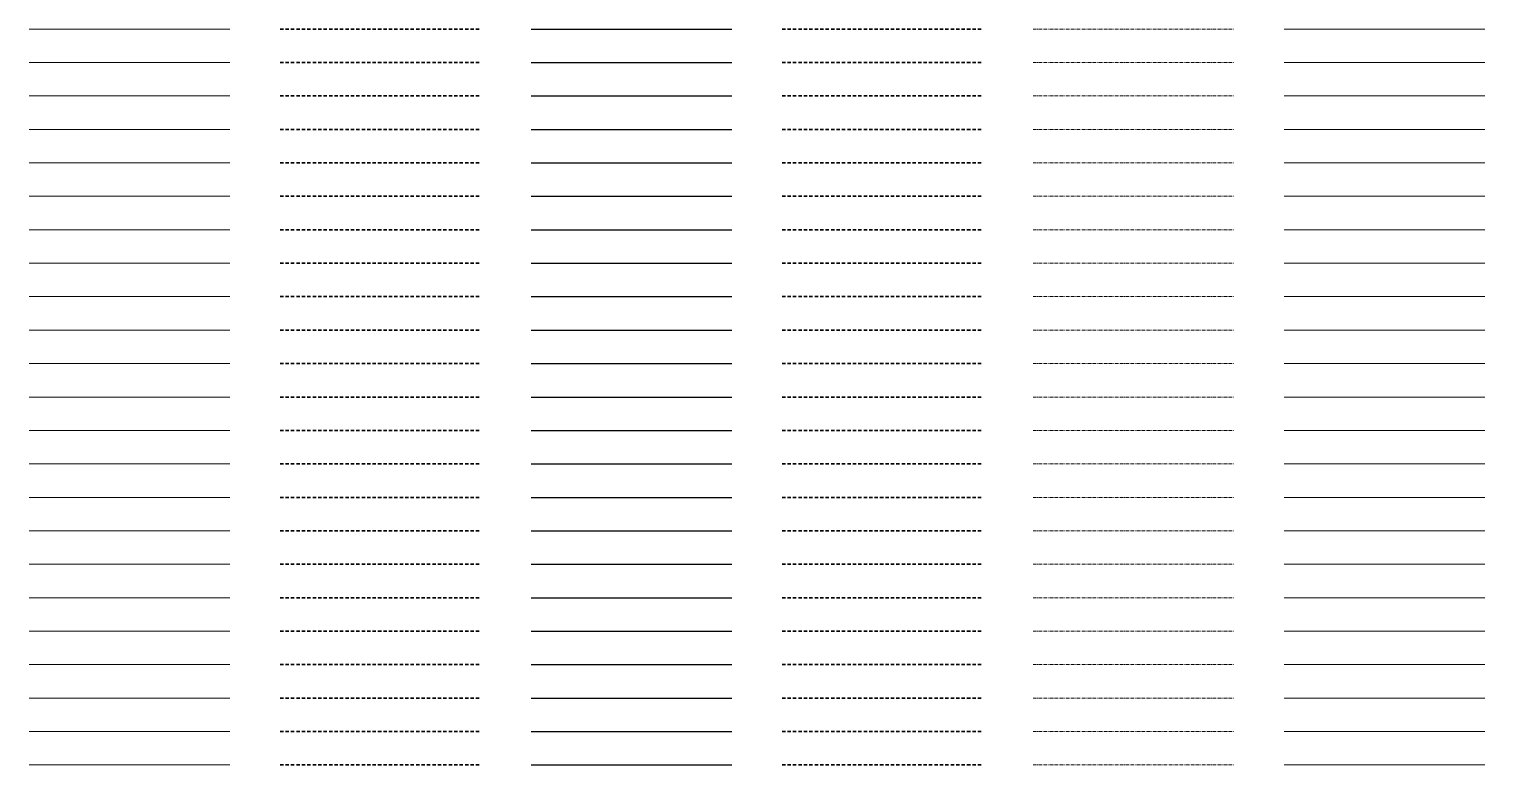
# Model space of a CAD drawing. Header units: metres. Extents: x -170 to 2070, y -13 to 14380.
# Drawn here: x 150 to 1020, y 3140 to 3580 of the extents above; entities that cross this region are included whole.
import ezdxf
from ezdxf.lldxf.tags import DXFTag

# ---------------------------------------------------------------- set-up
doc = ezdxf.new("R2010")
doc.units = ezdxf.units.M
doc.linetypes.add('KL-SO', pattern=[3.25, 2, -1.25])
doc.linetypes.add('KL-VERLATEN-SO', pattern=[3.25, 2, -0.5, 0.25, -0.5])
for name, color, linetype, lineweight in [('B-OI-KL-ET_LS_AANSLUITNET_400 V_4x16Cu 4x2.5Cu-G', 14, 'Continuous', 18), ('B-OI-KL-ET_LS_AANSLUITNET_400 V_4x16Cu 4x2.5Cu-RESERVE-G', 14, 'KL-RESERVE-SO', 18), ('B-OI-KL-ET_LS_AANSLUITNET_400 V_4x16Cu 4x2.5Cu-VERLATEN-G', 14, 'KL-VERLATEN-SO', 18), ('B-OI-KL-ET_LS_AANSLUITNET_400 V_4x2.5Cu-G', 14, 'Continuous', 18), ('B-OI-KL-ET_LS_AANSLUITNET_400 V_4x2.5Cu-RESERVE-G', 14, 'KL-RESERVE-SO', 18), ('B-OI-KL-ET_LS_AANSLUITNET_400 V_4x2.5Cu-VERLATEN-G', 14, 'KL-VERLATEN-SO', 18), ('B-OI-KL-ET_LS_AANSLUITNET_400 V_4x240Al-G', 14, 'Continuous', 18), ('B-OI-KL-ET_LS_AANSLUITNET_400 V_4x240Al-RESERVE-G', 14, 'KL-RESERVE-SO', 18), ('B-OI-KL-ET_LS_AANSLUITNET_400 V_4x240Al-VERLATEN-G', 14, 'KL-VERLATEN-SO', 18), ('B-OI-KL-ET_LS_AANSLUITNET_400 V_4x6Cu 4x2.5Cu-G', 14, 'Continuous', 18), ('B-OI-KL-ET_LS_AANSLUITNET_400 V_4x6Cu 4x2.5Cu-RESERVE-G', 14, 'KL-RESERVE-SO', 18), ('B-OI-KL-ET_LS_AANSLUITNET_400 V_4x6Cu 4x2.5Cu-VERLATEN-G', 14, 'KL-VERLATEN-SO', 18), ('B-OI-KL-ET_LS_AANSLUITNET_400 V_4x6Cu-G', 14, 'Continuous', 18), ('B-OI-KL-ET_LS_AANSLUITNET_400 V_4x6Cu-RESERVE-G', 14, 'KL-RESERVE-SO', 18), ('B-OI-KL-ET_LS_AANSLUITNET_400 V_4x6Cu-VERLATEN-G', 14, 'KL-VERLATEN-SO', 18), ('B-OI-KL-ET_LS_AANSLUITNET_400 V_4x95Al 4x6Cu-G', 14, 'Continuous', 18), ('B-OI-KL-ET_LS_AANSLUITNET_400 V_4x95Al 4x6Cu-RESERVE-G', 14, 'KL-RESERVE-SO', 18), ('B-OI-KL-ET_LS_AANSLUITNET_400 V_4x95Al 4x6Cu-VERLATEN-G', 14, 'KL-VERLATEN-SO', 18), ('B-OI-KL-ET_LS_AANSLUITNET_400 V_4x95Al-G', 14, 'Continuous', 18), ('B-OI-KL-ET_LS_AANSLUITNET_400 V_4x95Al-RESERVE-G', 14, 'KL-RESERVE-SO', 18), ('B-OI-KL-ET_LS_AANSLUITNET_400 V_4x95Al-VERLATEN-G', 14, 'KL-VERLATEN-SO', 18), ('B-OI-KL-ET_LS_AANSLUITNET_400 V_4x95Cu-G', 14, 'Continuous', 18), ('B-OI-KL-ET_LS_AANSLUITNET_400 V_4x95Cu-RESERVE-G', 14, 'KL-RESERVE-SO', 18), ('B-OI-KL-ET_LS_AANSLUITNET_400 V_4x95Cu-VERLATEN-G', 14, 'KL-VERLATEN-SO', 18), ('B-OI-KL-ET_LS_AANSLUITNET_400 V_OVERIG-G', 14, 'Continuous', 18), ('B-OI-KL-ET_LS_AANSLUITNET_400 V_OVERIG-RESERVE-G', 14, 'KL-RESERVE-SO', 18), ('B-OI-KL-ET_LS_AANSLUITNET_400 V_OVERIG-VERLATEN-G', 14, 'KL-VERLATEN-SO', 18), ('B-OI-KL-ET_LS_AANSLUITNET_600 V_3x10Cu-G', 14, 'Continuous', 18), ('B-OI-KL-ET_LS_AANSLUITNET_600 V_3x10Cu-RESERVE-G', 14, 'KL-RESERVE-SO', 18), ('B-OI-KL-ET_LS_AANSLUITNET_600 V_3x10Cu-VERLATEN-G', 14, 'KL-VERLATEN-SO', 18), ('B-OI-KL-ET_LS_AANSLUITNET_600 V_3x2.5Cu-G', 14, 'Continuous', 18), ('B-OI-KL-ET_LS_AANSLUITNET_600 V_3x2.5Cu-RESERVE-G', 14, 'KL-RESERVE-SO', 18), ('B-OI-KL-ET_LS_AANSLUITNET_600 V_3x2.5Cu-VERLATEN-G', 14, 'KL-VERLATEN-SO', 18), ('B-OI-KL-ET_LS_AANSLUITNET_600 V_4x10Cu-G', 14, 'Continuous', 18), ('B-OI-KL-ET_LS_AANSLUITNET_600 V_4x10Cu-RESERVE-G', 14, 'KL-RESERVE-SO', 18), ('B-OI-KL-ET_LS_AANSLUITNET_600 V_4x10Cu-VERLATEN-G', 14, 'KL-VERLATEN-SO', 18), ('B-OI-KL-ET_LS_AANSLUITNET_600 V_4x150Al 4x6Cu-G', 14, 'Continuous', 18), ('B-OI-KL-ET_LS_AANSLUITNET_600 V_4x150Al 4x6Cu-RESERVE-G', 14, 'KL-RESERVE-SO', 18), ('B-OI-KL-ET_LS_AANSLUITNET_600 V_4x150Al 4x6Cu-VERLATEN-G', 14, 'KL-VERLATEN-SO', 18), ('B-OI-KL-ET_LS_AANSLUITNET_600 V_4x150Al-G', 14, 'Continuous', 18), ('B-OI-KL-ET_LS_AANSLUITNET_600 V_4x150Al-RESERVE-G', 14, 'KL-RESERVE-SO', 18), ('B-OI-KL-ET_LS_AANSLUITNET_600 V_4x150Al-VERLATEN-G', 14, 'KL-VERLATEN-SO', 18), ('B-OI-KL-ET_LS_AANSLUITNET_600 V_4x16Cu 4x2.5Cu-G', 14, 'Continuous', 18), ('B-OI-KL-ET_LS_AANSLUITNET_600 V_4x16Cu 4x2.5Cu-RESERVE-G', 14, 'KL-RESERVE-SO', 18), ('B-OI-KL-ET_LS_AANSLUITNET_600 V_4x16Cu 4x2.5Cu-VERLATEN-G', 14, 'KL-VERLATEN-SO', 18), ('B-OI-KL-ET_LS_AANSLUITNET_600 V_4x16Cu-G', 14, 'Continuous', 18), ('B-OI-KL-ET_LS_AANSLUITNET_600 V_4x16Cu-RESERVE-G', 14, 'KL-RESERVE-SO', 18), ('B-OI-KL-ET_LS_AANSLUITNET_600 V_4x16Cu-VERLATEN-G', 14, 'KL-VERLATEN-SO', 18), ('B-OI-KL-ET_LS_AANSLUITNET_600 V_4x2.5Cu-G', 14, 'Continuous', 18), ('B-OI-KL-ET_LS_AANSLUITNET_600 V_4x2.5Cu-RESERVE-G', 14, 'KL-RESERVE-SO', 18), ('B-OI-KL-ET_LS_AANSLUITNET_600 V_4x2.5Cu-VERLATEN-G', 14, 'KL-VERLATEN-SO', 18), ('B-OI-KL-ET_LS_AANSLUITNET_600 V_4x240Al-G', 14, 'Continuous', 18), ('B-OI-KL-ET_LS_AANSLUITNET_600 V_4x240Al-RESERVE-G', 14, 'KL-RESERVE-SO', 18), ('B-OI-KL-ET_LS_AANSLUITNET_600 V_4x240Al-VERLATEN-G', 14, 'KL-VERLATEN-SO', 18), ('B-OI-KL-ET_LS_AANSLUITNET_600 V_4x6Cu 4x2.5Cu-G', 14, 'Continuous', 18), ('B-OI-KL-ET_LS_AANSLUITNET_600 V_4x6Cu 4x2.5Cu-RESERVE-G', 14, 'KL-RESERVE-SO', 18), ('B-OI-KL-ET_LS_AANSLUITNET_600 V_4x6Cu 4x2.5Cu-VERLATEN-G', 14, 'KL-VERLATEN-SO', 18), ('B-OI-KL-ET_LS_AANSLUITNET_600 V_4x6Cu-G', 14, 'Continuous', 18), ('B-OI-KL-ET_LS_AANSLUITNET_600 V_4x6Cu-RESERVE-G', 14, 'KL-RESERVE-SO', 18), ('B-OI-KL-ET_LS_AANSLUITNET_600 V_4x6Cu-VERLATEN-G', 14, 'KL-VERLATEN-SO', 18), ('B-OI-KL-ET_LS_AANSLUITNET_600 V_4x95Al 4x6Cu-G', 14, 'Continuous', 18), ('B-OI-KL-ET_LS_AANSLUITNET_600 V_4x95Al 4x6Cu-RESERVE-G', 14, 'KL-RESERVE-SO', 18), ('B-OI-KL-ET_LS_AANSLUITNET_600 V_4x95Al 4x6Cu-VERLATEN-G', 14, 'KL-VERLATEN-SO', 18), ('B-OI-KL-ET_LS_AANSLUITNET_600 V_4x95Al-G', 14, 'Continuous', 18), ('B-OI-KL-ET_LS_AANSLUITNET_600 V_4x95Al-RESERVE-G', 14, 'KL-RESERVE-SO', 18), ('B-OI-KL-ET_LS_AANSLUITNET_600 V_4x95Al-VERLATEN-G', 14, 'KL-VERLATEN-SO', 18), ('B-OI-KL-ET_LS_AANSLUITNET_600 V_4x95Cu-G', 14, 'Continuous', 18), ('B-OI-KL-ET_LS_AANSLUITNET_600 V_4x95Cu-RESERVE-G', 14, 'KL-RESERVE-SO', 18), ('B-OI-KL-ET_LS_AANSLUITNET_600 V_4x95Cu-VERLATEN-G', 14, 'KL-VERLATEN-SO', 18), ('N-OI-KL-ET_LS_AANSLUITNET_400 V_4x16Cu 4x2.5Cu-G', 14, 'KL-SO', 35), ('N-OI-KL-ET_LS_AANSLUITNET_400 V_4x2.5Cu-G', 14, 'KL-SO', 35), ('N-OI-KL-ET_LS_AANSLUITNET_400 V_4x240Al-G', 14, 'KL-SO', 35), ('N-OI-KL-ET_LS_AANSLUITNET_400 V_4x6Cu 4x2.5Cu-G', 14, 'KL-SO', 35), ('N-OI-KL-ET_LS_AANSLUITNET_400 V_4x6Cu-G', 14, 'KL-SO', 35), ('N-OI-KL-ET_LS_AANSLUITNET_400 V_4x95Al 4x6Cu-G', 14, 'KL-SO', 35), ('N-OI-KL-ET_LS_AANSLUITNET_400 V_4x95Al-G', 14, 'KL-SO', 35), ('N-OI-KL-ET_LS_AANSLUITNET_400 V_4x95Cu-G', 14, 'KL-SO', 35), ('N-OI-KL-ET_LS_AANSLUITNET_400 V_OVERIG-G', 14, 'KL-SO', 35), ('N-OI-KL-ET_LS_AANSLUITNET_600 V_3x10Cu-G', 14, 'KL-SO', 35), ('N-OI-KL-ET_LS_AANSLUITNET_600 V_3x2.5Cu-G', 14, 'KL-SO', 35), ('N-OI-KL-ET_LS_AANSLUITNET_600 V_4x10Cu-G', 14, 'KL-SO', 35), ('N-OI-KL-ET_LS_AANSLUITNET_600 V_4x150Al 4x6Cu-G', 14, 'KL-SO', 35), ('N-OI-KL-ET_LS_AANSLUITNET_600 V_4x150Al-G', 14, 'KL-SO', 35), ('N-OI-KL-ET_LS_AANSLUITNET_600 V_4x16Cu 4x2.5Cu-G', 14, 'KL-SO', 35), ('N-OI-KL-ET_LS_AANSLUITNET_600 V_4x16Cu-G', 14, 'KL-SO', 35), ('N-OI-KL-ET_LS_AANSLUITNET_600 V_4x2.5Cu-G', 14, 'KL-SO', 35), ('N-OI-KL-ET_LS_AANSLUITNET_600 V_4x240Al-G', 14, 'KL-SO', 35), ('N-OI-KL-ET_LS_AANSLUITNET_600 V_4x6Cu 4x2.5Cu-G', 14, 'KL-SO', 35), ('N-OI-KL-ET_LS_AANSLUITNET_600 V_4x6Cu-G', 14, 'KL-SO', 35), ('N-OI-KL-ET_LS_AANSLUITNET_600 V_4x95Al 4x6Cu-G', 14, 'KL-SO', 35), ('N-OI-KL-ET_LS_AANSLUITNET_600 V_4x95Al-G', 14, 'KL-SO', 35), ('N-OI-KL-ET_LS_AANSLUITNET_600 V_4x95Cu-G', 14, 'KL-SO', 35), ('R-OI-KL-ET_LS_AANSLUITNET_400 V_4x16Cu 4x2.5Cu-G', 14, 'KL-SO', 35), ('R-OI-KL-ET_LS_AANSLUITNET_400 V_4x2.5Cu-G', 14, 'KL-SO', 35), ('R-OI-KL-ET_LS_AANSLUITNET_400 V_4x240Al-G', 14, 'KL-SO', 35), ('R-OI-KL-ET_LS_AANSLUITNET_400 V_4x6Cu 4x2.5Cu-G', 14, 'KL-SO', 35), ('R-OI-KL-ET_LS_AANSLUITNET_400 V_4x6Cu-G', 14, 'KL-SO', 35), ('R-OI-KL-ET_LS_AANSLUITNET_400 V_4x95Al 4x6Cu-G', 14, 'KL-SO', 35), ('R-OI-KL-ET_LS_AANSLUITNET_400 V_4x95Al-G', 14, 'KL-SO', 35), ('R-OI-KL-ET_LS_AANSLUITNET_400 V_4x95Cu-G', 14, 'KL-SO', 35), ('R-OI-KL-ET_LS_AANSLUITNET_400 V_OVERIG-G', 14, 'KL-SO', 35), ('R-OI-KL-ET_LS_AANSLUITNET_600 V_3x10Cu-G', 14, 'KL-SO', 35), ('R-OI-KL-ET_LS_AANSLUITNET_600 V_3x2.5Cu-G', 14, 'KL-SO', 35), ('R-OI-KL-ET_LS_AANSLUITNET_600 V_4x10Cu-G', 14, 'KL-SO', 35), ('R-OI-KL-ET_LS_AANSLUITNET_600 V_4x150Al 4x6Cu-G', 14, 'KL-SO', 35), ('R-OI-KL-ET_LS_AANSLUITNET_600 V_4x150Al-G', 14, 'KL-SO', 35), ('R-OI-KL-ET_LS_AANSLUITNET_600 V_4x16Cu 4x2.5Cu-G', 14, 'KL-SO', 35), ('R-OI-KL-ET_LS_AANSLUITNET_600 V_4x16Cu-G', 14, 'KL-SO', 35), ('R-OI-KL-ET_LS_AANSLUITNET_600 V_4x2.5Cu-G', 14, 'KL-SO', 35), ('R-OI-KL-ET_LS_AANSLUITNET_600 V_4x240Al-G', 14, 'KL-SO', 35), ('R-OI-KL-ET_LS_AANSLUITNET_600 V_4x6Cu 4x2.5Cu-G', 14, 'KL-SO', 35), ('R-OI-KL-ET_LS_AANSLUITNET_600 V_4x6Cu-G', 14, 'KL-SO', 35), ('R-OI-KL-ET_LS_AANSLUITNET_600 V_4x95Al 4x6Cu-G', 14, 'KL-SO', 35), ('R-OI-KL-ET_LS_AANSLUITNET_600 V_4x95Al-G', 14, 'KL-SO', 35), ('R-OI-KL-ET_LS_AANSLUITNET_600 V_4x95Cu-G', 14, 'KL-SO', 35), ('V-OI-KL-ET_LS_AANSLUITNET_400 V_4x16Cu 4x2.5Cu-G', 14, 'V-KL-SO', 25), ('V-OI-KL-ET_LS_AANSLUITNET_400 V_4x2.5Cu-G', 14, 'V-KL-SO', 25), ('V-OI-KL-ET_LS_AANSLUITNET_400 V_4x240Al-G', 14, 'V-KL-SO', 25), ('V-OI-KL-ET_LS_AANSLUITNET_400 V_4x6Cu 4x2.5Cu-G', 14, 'V-KL-SO', 25), ('V-OI-KL-ET_LS_AANSLUITNET_400 V_4x6Cu-G', 14, 'V-KL-SO', 25), ('V-OI-KL-ET_LS_AANSLUITNET_400 V_4x95Al 4x6Cu-G', 14, 'V-KL-SO', 25), ('V-OI-KL-ET_LS_AANSLUITNET_400 V_4x95Al-G', 14, 'V-KL-SO', 25), ('V-OI-KL-ET_LS_AANSLUITNET_400 V_4x95Cu-G', 14, 'V-KL-SO', 25), ('V-OI-KL-ET_LS_AANSLUITNET_400 V_OVERIG-G', 14, 'V-KL-SO', 25), ('V-OI-KL-ET_LS_AANSLUITNET_600 V_3x10Cu-G', 14, 'V-KL-SO', 25), ('V-OI-KL-ET_LS_AANSLUITNET_600 V_3x2.5Cu-G', 14, 'V-KL-SO', 25), ('V-OI-KL-ET_LS_AANSLUITNET_600 V_4x10Cu-G', 14, 'V-KL-SO', 25), ('V-OI-KL-ET_LS_AANSLUITNET_600 V_4x150Al 4x6Cu-G', 14, 'V-KL-SO', 25), ('V-OI-KL-ET_LS_AANSLUITNET_600 V_4x150Al-G', 14, 'V-KL-SO', 25), ('V-OI-KL-ET_LS_AANSLUITNET_600 V_4x16Cu 4x2.5Cu-G', 14, 'V-KL-SO', 25), ('V-OI-KL-ET_LS_AANSLUITNET_600 V_4x16Cu-G', 14, 'V-KL-SO', 25), ('V-OI-KL-ET_LS_AANSLUITNET_600 V_4x2.5Cu-G', 14, 'V-KL-SO', 25), ('V-OI-KL-ET_LS_AANSLUITNET_600 V_4x240Al-G', 14, 'V-KL-SO', 25), ('V-OI-KL-ET_LS_AANSLUITNET_600 V_4x6Cu 4x2.5Cu-G', 14, 'V-KL-SO', 25), ('V-OI-KL-ET_LS_AANSLUITNET_600 V_4x6Cu-G', 14, 'V-KL-SO', 25), ('V-OI-KL-ET_LS_AANSLUITNET_600 V_4x95Al 4x6Cu-G', 14, 'V-KL-SO', 25), ('V-OI-KL-ET_LS_AANSLUITNET_600 V_4x95Al-G', 14, 'V-KL-SO', 25), ('V-OI-KL-ET_LS_AANSLUITNET_600 V_4x95Cu-G', 14, 'V-KL-SO', 25)]:
    doc.layers.add(name, color=color, linetype=linetype, lineweight=lineweight)
doc.styles.get("Standard").update_dxf_attribs({"font": 'NLCS-ISO.ttf'})
tags = doc.linetypes.add('KL-RESERVE-SO', pattern='A,7,-2,["RS",Standard,S=1,R=0,X=-1,Y=-0.5],-1.5', length=10.5).pattern_tags.tags
tags[6] = DXFTag(74, 10)
doc.linetypes.add('V-KL-SO', pattern='A,2,[24,nlcs.shx,S=0.75,R=0,X=0,Y=0],2', length=4)

msp = doc.modelspace()

# ---------------------------------------------------------------- linework, layer by layer
at = {"layer": 'B-OI-KL-ET_LS_AANSLUITNET_400 V_4x16Cu 4x2.5Cu-G'}
msp.add_line((150, 3140), (270, 3140), dxfattribs=at)
at = {"layer": 'B-OI-KL-ET_LS_AANSLUITNET_400 V_4x16Cu 4x2.5Cu-RESERVE-G'}
msp.add_line((900, 3140), (1020, 3140), dxfattribs=at)
at = {"layer": 'B-OI-KL-ET_LS_AANSLUITNET_400 V_4x16Cu 4x2.5Cu-VERLATEN-G'}
msp.add_line((750, 3140), (870, 3140), dxfattribs=at)
at = {"layer": 'B-OI-KL-ET_LS_AANSLUITNET_400 V_4x2.5Cu-G'}
msp.add_line((150, 3160), (270, 3160), dxfattribs=at)
at = {"layer": 'B-OI-KL-ET_LS_AANSLUITNET_400 V_4x2.5Cu-RESERVE-G'}
msp.add_line((900, 3160), (1020, 3160), dxfattribs=at)
at = {"layer": 'B-OI-KL-ET_LS_AANSLUITNET_400 V_4x2.5Cu-VERLATEN-G'}
msp.add_line((750, 3160), (870, 3160), dxfattribs=at)
at = {"layer": 'B-OI-KL-ET_LS_AANSLUITNET_400 V_4x240Al-G'}
msp.add_line((150, 3180), (270, 3180), dxfattribs=at)
at = {"layer": 'B-OI-KL-ET_LS_AANSLUITNET_400 V_4x240Al-RESERVE-G'}
msp.add_line((900, 3180), (1020, 3180), dxfattribs=at)
at = {"layer": 'B-OI-KL-ET_LS_AANSLUITNET_400 V_4x240Al-VERLATEN-G'}
msp.add_line((750, 3180), (870, 3180), dxfattribs=at)
at = {"layer": 'B-OI-KL-ET_LS_AANSLUITNET_400 V_4x6Cu 4x2.5Cu-G'}
msp.add_line((150, 3220), (270, 3220), dxfattribs=at)
at = {"layer": 'B-OI-KL-ET_LS_AANSLUITNET_400 V_4x6Cu 4x2.5Cu-RESERVE-G'}
msp.add_line((900, 3220), (1020, 3220), dxfattribs=at)
at = {"layer": 'B-OI-KL-ET_LS_AANSLUITNET_400 V_4x6Cu 4x2.5Cu-VERLATEN-G'}
msp.add_line((750, 3220), (870, 3220), dxfattribs=at)
at = {"layer": 'B-OI-KL-ET_LS_AANSLUITNET_400 V_4x6Cu-G'}
msp.add_line((150, 3200), (270, 3200), dxfattribs=at)
at = {"layer": 'B-OI-KL-ET_LS_AANSLUITNET_400 V_4x6Cu-RESERVE-G'}
msp.add_line((900, 3200), (1020, 3200), dxfattribs=at)
at = {"layer": 'B-OI-KL-ET_LS_AANSLUITNET_400 V_4x6Cu-VERLATEN-G'}
msp.add_line((750, 3200), (870, 3200), dxfattribs=at)
at = {"layer": 'B-OI-KL-ET_LS_AANSLUITNET_400 V_4x95Al 4x6Cu-G'}
msp.add_line((150, 3260), (270, 3260), dxfattribs=at)
at = {"layer": 'B-OI-KL-ET_LS_AANSLUITNET_400 V_4x95Al 4x6Cu-RESERVE-G'}
msp.add_line((900, 3260), (1020, 3260), dxfattribs=at)
at = {"layer": 'B-OI-KL-ET_LS_AANSLUITNET_400 V_4x95Al 4x6Cu-VERLATEN-G'}
msp.add_line((750, 3260), (870, 3260), dxfattribs=at)
at = {"layer": 'B-OI-KL-ET_LS_AANSLUITNET_400 V_4x95Al-G'}
msp.add_line((150, 3240), (270, 3240), dxfattribs=at)
at = {"layer": 'B-OI-KL-ET_LS_AANSLUITNET_400 V_4x95Al-RESERVE-G'}
msp.add_line((900, 3240), (1020, 3240), dxfattribs=at)
at = {"layer": 'B-OI-KL-ET_LS_AANSLUITNET_400 V_4x95Al-VERLATEN-G'}
msp.add_line((750, 3240), (870, 3240), dxfattribs=at)
at = {"layer": 'B-OI-KL-ET_LS_AANSLUITNET_400 V_4x95Cu-G'}
msp.add_line((150, 3280), (270, 3280), dxfattribs=at)
at = {"layer": 'B-OI-KL-ET_LS_AANSLUITNET_400 V_4x95Cu-RESERVE-G'}
msp.add_line((900, 3280), (1020, 3280), dxfattribs=at)
at = {"layer": 'B-OI-KL-ET_LS_AANSLUITNET_400 V_4x95Cu-VERLATEN-G'}
msp.add_line((750, 3280), (870, 3280), dxfattribs=at)
at = {"layer": 'B-OI-KL-ET_LS_AANSLUITNET_400 V_OVERIG-G'}
msp.add_line((150, 3300), (270, 3300), dxfattribs=at)
at = {"layer": 'B-OI-KL-ET_LS_AANSLUITNET_400 V_OVERIG-RESERVE-G'}
msp.add_line((900, 3300), (1020, 3300), dxfattribs=at)
at = {"layer": 'B-OI-KL-ET_LS_AANSLUITNET_400 V_OVERIG-VERLATEN-G'}
msp.add_line((750, 3300), (870, 3300), dxfattribs=at)
at = {"layer": 'B-OI-KL-ET_LS_AANSLUITNET_600 V_3x10Cu-G'}
msp.add_line((150, 3320), (270, 3320), dxfattribs=at)
at = {"layer": 'B-OI-KL-ET_LS_AANSLUITNET_600 V_3x10Cu-RESERVE-G'}
msp.add_line((900, 3320), (1020, 3320), dxfattribs=at)
at = {"layer": 'B-OI-KL-ET_LS_AANSLUITNET_600 V_3x10Cu-VERLATEN-G'}
msp.add_line((750, 3320), (870, 3320), dxfattribs=at)
at = {"layer": 'B-OI-KL-ET_LS_AANSLUITNET_600 V_3x2.5Cu-G'}
msp.add_line((150, 3340), (270, 3340), dxfattribs=at)
at = {"layer": 'B-OI-KL-ET_LS_AANSLUITNET_600 V_3x2.5Cu-RESERVE-G'}
msp.add_line((900, 3340), (1020, 3340), dxfattribs=at)
at = {"layer": 'B-OI-KL-ET_LS_AANSLUITNET_600 V_3x2.5Cu-VERLATEN-G'}
msp.add_line((750, 3340), (870, 3340), dxfattribs=at)
at = {"layer": 'B-OI-KL-ET_LS_AANSLUITNET_600 V_4x10Cu-G'}
msp.add_line((150, 3360), (270, 3360), dxfattribs=at)
at = {"layer": 'B-OI-KL-ET_LS_AANSLUITNET_600 V_4x10Cu-RESERVE-G'}
msp.add_line((900, 3360), (1020, 3360), dxfattribs=at)
at = {"layer": 'B-OI-KL-ET_LS_AANSLUITNET_600 V_4x10Cu-VERLATEN-G'}
msp.add_line((750, 3360), (870, 3360), dxfattribs=at)
at = {"layer": 'B-OI-KL-ET_LS_AANSLUITNET_600 V_4x150Al 4x6Cu-G'}
msp.add_line((150, 3400), (270, 3400), dxfattribs=at)
at = {"layer": 'B-OI-KL-ET_LS_AANSLUITNET_600 V_4x150Al 4x6Cu-RESERVE-G'}
msp.add_line((900, 3400), (1020, 3400), dxfattribs=at)
at = {"layer": 'B-OI-KL-ET_LS_AANSLUITNET_600 V_4x150Al 4x6Cu-VERLATEN-G'}
msp.add_line((750, 3400), (870, 3400), dxfattribs=at)
at = {"layer": 'B-OI-KL-ET_LS_AANSLUITNET_600 V_4x150Al-G'}
msp.add_line((150, 3380), (270, 3380), dxfattribs=at)
at = {"layer": 'B-OI-KL-ET_LS_AANSLUITNET_600 V_4x150Al-RESERVE-G'}
msp.add_line((900, 3380), (1020, 3380), dxfattribs=at)
at = {"layer": 'B-OI-KL-ET_LS_AANSLUITNET_600 V_4x150Al-VERLATEN-G'}
msp.add_line((750, 3380), (870, 3380), dxfattribs=at)
at = {"layer": 'B-OI-KL-ET_LS_AANSLUITNET_600 V_4x16Cu 4x2.5Cu-G'}
msp.add_line((150, 3440), (270, 3440), dxfattribs=at)
at = {"layer": 'B-OI-KL-ET_LS_AANSLUITNET_600 V_4x16Cu 4x2.5Cu-RESERVE-G'}
msp.add_line((900, 3440), (1020, 3440), dxfattribs=at)
at = {"layer": 'B-OI-KL-ET_LS_AANSLUITNET_600 V_4x16Cu 4x2.5Cu-VERLATEN-G'}
msp.add_line((750, 3440), (870, 3440), dxfattribs=at)
at = {"layer": 'B-OI-KL-ET_LS_AANSLUITNET_600 V_4x16Cu-G'}
msp.add_line((150, 3420), (270, 3420), dxfattribs=at)
at = {"layer": 'B-OI-KL-ET_LS_AANSLUITNET_600 V_4x16Cu-RESERVE-G'}
msp.add_line((900, 3420), (1020, 3420), dxfattribs=at)
at = {"layer": 'B-OI-KL-ET_LS_AANSLUITNET_600 V_4x16Cu-VERLATEN-G'}
msp.add_line((750, 3420), (870, 3420), dxfattribs=at)
at = {"layer": 'B-OI-KL-ET_LS_AANSLUITNET_600 V_4x2.5Cu-G'}
msp.add_line((150, 3460), (270, 3460), dxfattribs=at)
at = {"layer": 'B-OI-KL-ET_LS_AANSLUITNET_600 V_4x2.5Cu-RESERVE-G'}
msp.add_line((900, 3460), (1020, 3460), dxfattribs=at)
at = {"layer": 'B-OI-KL-ET_LS_AANSLUITNET_600 V_4x2.5Cu-VERLATEN-G'}
msp.add_line((750, 3460), (870, 3460), dxfattribs=at)
at = {"layer": 'B-OI-KL-ET_LS_AANSLUITNET_600 V_4x240Al-G'}
msp.add_line((150, 3480), (270, 3480), dxfattribs=at)
at = {"layer": 'B-OI-KL-ET_LS_AANSLUITNET_600 V_4x240Al-RESERVE-G'}
msp.add_line((900, 3480), (1020, 3480), dxfattribs=at)
at = {"layer": 'B-OI-KL-ET_LS_AANSLUITNET_600 V_4x240Al-VERLATEN-G'}
msp.add_line((750, 3480), (870, 3480), dxfattribs=at)
at = {"layer": 'B-OI-KL-ET_LS_AANSLUITNET_600 V_4x6Cu 4x2.5Cu-G'}
msp.add_line((150, 3520), (270, 3520), dxfattribs=at)
at = {"layer": 'B-OI-KL-ET_LS_AANSLUITNET_600 V_4x6Cu 4x2.5Cu-RESERVE-G'}
msp.add_line((900, 3520), (1020, 3520), dxfattribs=at)
at = {"layer": 'B-OI-KL-ET_LS_AANSLUITNET_600 V_4x6Cu 4x2.5Cu-VERLATEN-G'}
msp.add_line((750, 3520), (870, 3520), dxfattribs=at)
at = {"layer": 'B-OI-KL-ET_LS_AANSLUITNET_600 V_4x6Cu-G'}
msp.add_line((150, 3500), (270, 3500), dxfattribs=at)
at = {"layer": 'B-OI-KL-ET_LS_AANSLUITNET_600 V_4x6Cu-RESERVE-G'}
msp.add_line((900, 3500), (1020, 3500), dxfattribs=at)
at = {"layer": 'B-OI-KL-ET_LS_AANSLUITNET_600 V_4x6Cu-VERLATEN-G'}
msp.add_line((750, 3500), (870, 3500), dxfattribs=at)
at = {"layer": 'B-OI-KL-ET_LS_AANSLUITNET_600 V_4x95Al 4x6Cu-G'}
msp.add_line((150, 3560), (270, 3560), dxfattribs=at)
at = {"layer": 'B-OI-KL-ET_LS_AANSLUITNET_600 V_4x95Al 4x6Cu-RESERVE-G'}
msp.add_line((900, 3560), (1020, 3560), dxfattribs=at)
at = {"layer": 'B-OI-KL-ET_LS_AANSLUITNET_600 V_4x95Al 4x6Cu-VERLATEN-G'}
msp.add_line((750, 3560), (870, 3560), dxfattribs=at)
at = {"layer": 'B-OI-KL-ET_LS_AANSLUITNET_600 V_4x95Al-G'}
msp.add_line((150, 3540), (270, 3540), dxfattribs=at)
at = {"layer": 'B-OI-KL-ET_LS_AANSLUITNET_600 V_4x95Al-RESERVE-G'}
msp.add_line((900, 3540), (1020, 3540), dxfattribs=at)
at = {"layer": 'B-OI-KL-ET_LS_AANSLUITNET_600 V_4x95Al-VERLATEN-G'}
msp.add_line((750, 3540), (870, 3540), dxfattribs=at)
at = {"layer": 'B-OI-KL-ET_LS_AANSLUITNET_600 V_4x95Cu-G'}
msp.add_line((150, 3580), (270, 3580), dxfattribs=at)
at = {"layer": 'B-OI-KL-ET_LS_AANSLUITNET_600 V_4x95Cu-RESERVE-G'}
msp.add_line((900, 3580), (1020, 3580), dxfattribs=at)
at = {"layer": 'B-OI-KL-ET_LS_AANSLUITNET_600 V_4x95Cu-VERLATEN-G'}
msp.add_line((750, 3580), (870, 3580), dxfattribs=at)
at = {"layer": 'N-OI-KL-ET_LS_AANSLUITNET_400 V_4x16Cu 4x2.5Cu-G'}
msp.add_line((300, 3140), (420, 3140), dxfattribs=at)
at = {"layer": 'N-OI-KL-ET_LS_AANSLUITNET_400 V_4x2.5Cu-G'}
msp.add_line((300, 3160), (420, 3160), dxfattribs=at)
at = {"layer": 'N-OI-KL-ET_LS_AANSLUITNET_400 V_4x240Al-G'}
msp.add_line((300, 3180), (420, 3180), dxfattribs=at)
at = {"layer": 'N-OI-KL-ET_LS_AANSLUITNET_400 V_4x6Cu 4x2.5Cu-G'}
msp.add_line((300, 3220), (420, 3220), dxfattribs=at)
at = {"layer": 'N-OI-KL-ET_LS_AANSLUITNET_400 V_4x6Cu-G'}
msp.add_line((300, 3200), (420, 3200), dxfattribs=at)
at = {"layer": 'N-OI-KL-ET_LS_AANSLUITNET_400 V_4x95Al 4x6Cu-G'}
msp.add_line((300, 3260), (420, 3260), dxfattribs=at)
at = {"layer": 'N-OI-KL-ET_LS_AANSLUITNET_400 V_4x95Al-G'}
msp.add_line((300, 3240), (420, 3240), dxfattribs=at)
at = {"layer": 'N-OI-KL-ET_LS_AANSLUITNET_400 V_4x95Cu-G'}
msp.add_line((300, 3280), (420, 3280), dxfattribs=at)
at = {"layer": 'N-OI-KL-ET_LS_AANSLUITNET_400 V_OVERIG-G'}
msp.add_line((300, 3300), (420, 3300), dxfattribs=at)
at = {"layer": 'N-OI-KL-ET_LS_AANSLUITNET_600 V_3x10Cu-G'}
msp.add_line((300, 3320), (420, 3320), dxfattribs=at)
at = {"layer": 'N-OI-KL-ET_LS_AANSLUITNET_600 V_3x2.5Cu-G'}
msp.add_line((300, 3340), (420, 3340), dxfattribs=at)
at = {"layer": 'N-OI-KL-ET_LS_AANSLUITNET_600 V_4x10Cu-G'}
msp.add_line((300, 3360), (420, 3360), dxfattribs=at)
at = {"layer": 'N-OI-KL-ET_LS_AANSLUITNET_600 V_4x150Al 4x6Cu-G'}
msp.add_line((300, 3400), (420, 3400), dxfattribs=at)
at = {"layer": 'N-OI-KL-ET_LS_AANSLUITNET_600 V_4x150Al-G'}
msp.add_line((300, 3380), (420, 3380), dxfattribs=at)
at = {"layer": 'N-OI-KL-ET_LS_AANSLUITNET_600 V_4x16Cu 4x2.5Cu-G'}
msp.add_line((300, 3440), (420, 3440), dxfattribs=at)
at = {"layer": 'N-OI-KL-ET_LS_AANSLUITNET_600 V_4x16Cu-G'}
msp.add_line((300, 3420), (420, 3420), dxfattribs=at)
at = {"layer": 'N-OI-KL-ET_LS_AANSLUITNET_600 V_4x2.5Cu-G'}
msp.add_line((300, 3460), (420, 3460), dxfattribs=at)
at = {"layer": 'N-OI-KL-ET_LS_AANSLUITNET_600 V_4x240Al-G'}
msp.add_line((300, 3480), (420, 3480), dxfattribs=at)
at = {"layer": 'N-OI-KL-ET_LS_AANSLUITNET_600 V_4x6Cu 4x2.5Cu-G'}
msp.add_line((300, 3520), (420, 3520), dxfattribs=at)
at = {"layer": 'N-OI-KL-ET_LS_AANSLUITNET_600 V_4x6Cu-G'}
msp.add_line((300, 3500), (420, 3500), dxfattribs=at)
at = {"layer": 'N-OI-KL-ET_LS_AANSLUITNET_600 V_4x95Al 4x6Cu-G'}
msp.add_line((300, 3560), (420, 3560), dxfattribs=at)
at = {"layer": 'N-OI-KL-ET_LS_AANSLUITNET_600 V_4x95Al-G'}
msp.add_line((300, 3540), (420, 3540), dxfattribs=at)
at = {"layer": 'N-OI-KL-ET_LS_AANSLUITNET_600 V_4x95Cu-G'}
msp.add_line((300, 3580), (420, 3580), dxfattribs=at)
at = {"layer": 'R-OI-KL-ET_LS_AANSLUITNET_400 V_4x16Cu 4x2.5Cu-G'}
msp.add_line((600, 3140), (720, 3140), dxfattribs=at)
at = {"layer": 'R-OI-KL-ET_LS_AANSLUITNET_400 V_4x2.5Cu-G'}
msp.add_line((600, 3160), (720, 3160), dxfattribs=at)
at = {"layer": 'R-OI-KL-ET_LS_AANSLUITNET_400 V_4x240Al-G'}
msp.add_line((600, 3180), (720, 3180), dxfattribs=at)
at = {"layer": 'R-OI-KL-ET_LS_AANSLUITNET_400 V_4x6Cu 4x2.5Cu-G'}
msp.add_line((600, 3220), (720, 3220), dxfattribs=at)
at = {"layer": 'R-OI-KL-ET_LS_AANSLUITNET_400 V_4x6Cu-G'}
msp.add_line((600, 3200), (720, 3200), dxfattribs=at)
at = {"layer": 'R-OI-KL-ET_LS_AANSLUITNET_400 V_4x95Al 4x6Cu-G'}
msp.add_line((600, 3260), (720, 3260), dxfattribs=at)
at = {"layer": 'R-OI-KL-ET_LS_AANSLUITNET_400 V_4x95Al-G'}
msp.add_line((600, 3240), (720, 3240), dxfattribs=at)
at = {"layer": 'R-OI-KL-ET_LS_AANSLUITNET_400 V_4x95Cu-G'}
msp.add_line((600, 3280), (720, 3280), dxfattribs=at)
at = {"layer": 'R-OI-KL-ET_LS_AANSLUITNET_400 V_OVERIG-G'}
msp.add_line((600, 3300), (720, 3300), dxfattribs=at)
at = {"layer": 'R-OI-KL-ET_LS_AANSLUITNET_600 V_3x10Cu-G'}
msp.add_line((600, 3320), (720, 3320), dxfattribs=at)
at = {"layer": 'R-OI-KL-ET_LS_AANSLUITNET_600 V_3x2.5Cu-G'}
msp.add_line((600, 3340), (720, 3340), dxfattribs=at)
at = {"layer": 'R-OI-KL-ET_LS_AANSLUITNET_600 V_4x10Cu-G'}
msp.add_line((600, 3360), (720, 3360), dxfattribs=at)
at = {"layer": 'R-OI-KL-ET_LS_AANSLUITNET_600 V_4x150Al 4x6Cu-G'}
msp.add_line((600, 3400), (720, 3400), dxfattribs=at)
at = {"layer": 'R-OI-KL-ET_LS_AANSLUITNET_600 V_4x150Al-G'}
msp.add_line((600, 3380), (720, 3380), dxfattribs=at)
at = {"layer": 'R-OI-KL-ET_LS_AANSLUITNET_600 V_4x16Cu 4x2.5Cu-G'}
msp.add_line((600, 3440), (720, 3440), dxfattribs=at)
at = {"layer": 'R-OI-KL-ET_LS_AANSLUITNET_600 V_4x16Cu-G'}
msp.add_line((600, 3420), (720, 3420), dxfattribs=at)
at = {"layer": 'R-OI-KL-ET_LS_AANSLUITNET_600 V_4x2.5Cu-G'}
msp.add_line((600, 3460), (720, 3460), dxfattribs=at)
at = {"layer": 'R-OI-KL-ET_LS_AANSLUITNET_600 V_4x240Al-G'}
msp.add_line((600, 3480), (720, 3480), dxfattribs=at)
at = {"layer": 'R-OI-KL-ET_LS_AANSLUITNET_600 V_4x6Cu 4x2.5Cu-G'}
msp.add_line((600, 3520), (720, 3520), dxfattribs=at)
at = {"layer": 'R-OI-KL-ET_LS_AANSLUITNET_600 V_4x6Cu-G'}
msp.add_line((600, 3500), (720, 3500), dxfattribs=at)
at = {"layer": 'R-OI-KL-ET_LS_AANSLUITNET_600 V_4x95Al 4x6Cu-G'}
msp.add_line((600, 3560), (720, 3560), dxfattribs=at)
at = {"layer": 'R-OI-KL-ET_LS_AANSLUITNET_600 V_4x95Al-G'}
msp.add_line((600, 3540), (720, 3540), dxfattribs=at)
at = {"layer": 'R-OI-KL-ET_LS_AANSLUITNET_600 V_4x95Cu-G'}
msp.add_line((600, 3580), (720, 3580), dxfattribs=at)
at = {"layer": 'V-OI-KL-ET_LS_AANSLUITNET_400 V_4x16Cu 4x2.5Cu-G'}
msp.add_line((450, 3140), (570, 3140), dxfattribs=at)
at = {"layer": 'V-OI-KL-ET_LS_AANSLUITNET_400 V_4x2.5Cu-G'}
msp.add_line((450, 3160), (570, 3160), dxfattribs=at)
at = {"layer": 'V-OI-KL-ET_LS_AANSLUITNET_400 V_4x240Al-G'}
msp.add_line((450, 3180), (570, 3180), dxfattribs=at)
at = {"layer": 'V-OI-KL-ET_LS_AANSLUITNET_400 V_4x6Cu 4x2.5Cu-G'}
msp.add_line((450, 3220), (570, 3220), dxfattribs=at)
at = {"layer": 'V-OI-KL-ET_LS_AANSLUITNET_400 V_4x6Cu-G'}
msp.add_line((450, 3200), (570, 3200), dxfattribs=at)
at = {"layer": 'V-OI-KL-ET_LS_AANSLUITNET_400 V_4x95Al 4x6Cu-G'}
msp.add_line((450, 3260), (570, 3260), dxfattribs=at)
at = {"layer": 'V-OI-KL-ET_LS_AANSLUITNET_400 V_4x95Al-G'}
msp.add_line((450, 3240), (570, 3240), dxfattribs=at)
at = {"layer": 'V-OI-KL-ET_LS_AANSLUITNET_400 V_4x95Cu-G'}
msp.add_line((450, 3280), (570, 3280), dxfattribs=at)
at = {"layer": 'V-OI-KL-ET_LS_AANSLUITNET_400 V_OVERIG-G'}
msp.add_line((450, 3300), (570, 3300), dxfattribs=at)
at = {"layer": 'V-OI-KL-ET_LS_AANSLUITNET_600 V_3x10Cu-G'}
msp.add_line((450, 3320), (570, 3320), dxfattribs=at)
at = {"layer": 'V-OI-KL-ET_LS_AANSLUITNET_600 V_3x2.5Cu-G'}
msp.add_line((450, 3340), (570, 3340), dxfattribs=at)
at = {"layer": 'V-OI-KL-ET_LS_AANSLUITNET_600 V_4x10Cu-G'}
msp.add_line((450, 3360), (570, 3360), dxfattribs=at)
at = {"layer": 'V-OI-KL-ET_LS_AANSLUITNET_600 V_4x150Al 4x6Cu-G'}
msp.add_line((450, 3400), (570, 3400), dxfattribs=at)
at = {"layer": 'V-OI-KL-ET_LS_AANSLUITNET_600 V_4x150Al-G'}
msp.add_line((450, 3380), (570, 3380), dxfattribs=at)
at = {"layer": 'V-OI-KL-ET_LS_AANSLUITNET_600 V_4x16Cu 4x2.5Cu-G'}
msp.add_line((450, 3440), (570, 3440), dxfattribs=at)
at = {"layer": 'V-OI-KL-ET_LS_AANSLUITNET_600 V_4x16Cu-G'}
msp.add_line((450, 3420), (570, 3420), dxfattribs=at)
at = {"layer": 'V-OI-KL-ET_LS_AANSLUITNET_600 V_4x2.5Cu-G'}
msp.add_line((450, 3460), (570, 3460), dxfattribs=at)
at = {"layer": 'V-OI-KL-ET_LS_AANSLUITNET_600 V_4x240Al-G'}
msp.add_line((450, 3480), (570, 3480), dxfattribs=at)
at = {"layer": 'V-OI-KL-ET_LS_AANSLUITNET_600 V_4x6Cu 4x2.5Cu-G'}
msp.add_line((450, 3520), (570, 3520), dxfattribs=at)
at = {"layer": 'V-OI-KL-ET_LS_AANSLUITNET_600 V_4x6Cu-G'}
msp.add_line((450, 3500), (570, 3500), dxfattribs=at)
at = {"layer": 'V-OI-KL-ET_LS_AANSLUITNET_600 V_4x95Al 4x6Cu-G'}
msp.add_line((450, 3560), (570, 3560), dxfattribs=at)
at = {"layer": 'V-OI-KL-ET_LS_AANSLUITNET_600 V_4x95Al-G'}
msp.add_line((450, 3540), (570, 3540), dxfattribs=at)
at = {"layer": 'V-OI-KL-ET_LS_AANSLUITNET_600 V_4x95Cu-G'}
msp.add_line((450, 3580), (570, 3580), dxfattribs=at)

doc.saveas('drawing.dxf')
